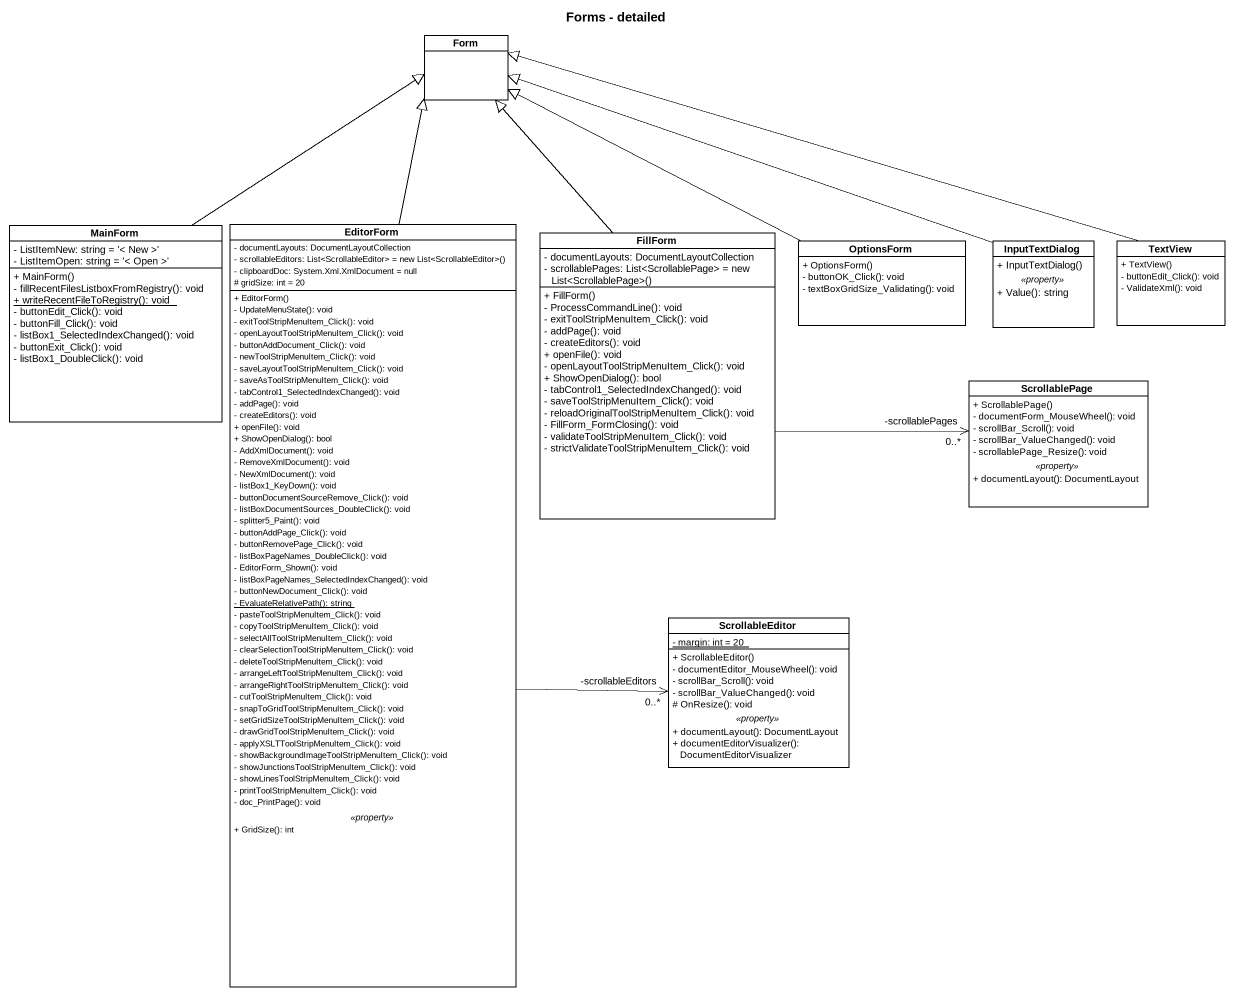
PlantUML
@startuml
title Forms - detailed
hide circle
hide empty members
skinparam classAttributeIconSize 0
class Form
class MainForm {
  - ListItemNew: string = '< New >'
  - ListItemOpen: string = '< Open >'
  + MainForm()
  - fillRecentFilesListboxFromRegistry(): void
  {static} + writeRecentFileToRegistry(): void
  - buttonEdit_Click(): void
  - buttonFill_Click(): void
  - listBox1_SelectedIndexChanged(): void
  - buttonExit_Click(): void
  - listBox1_DoubleClick(): void
}
class EditorForm {
  - documentLayouts: DocumentLayoutCollection
  {field} - scrollableEditors: List<ScrollableEditor> = new List<ScrollableEditor>()
  - clipboardDoc: System.Xml.XmlDocument = null
  # gridSize: int = 20
  --
  + EditorForm()
  - UpdateMenuState(): void
  - exitToolStripMenuItem_Click(): void
  - openLayoutToolStripMenuItem_Click(): void
  - buttonAddDocument_Click(): void
  - newToolStripMenuItem_Click(): void
  - saveLayoutToolStripMenuItem_Click(): void
  - saveAsToolStripMenuItem_Click(): void
  - tabControl1_SelectedIndexChanged(): void
  - addPage(): void
  - createEditors(): void
  + openFile(): void
  + ShowOpenDialog(): bool
  - AddXmlDocument(): void
  - RemoveXmlDocument(): void
  - NewXmlDocument(): void
  - listBox1_KeyDown(): void
  - buttonDocumentSourceRemove_Click(): void
  - listBoxDocumentSources_DoubleClick(): void
  - splitter5_Paint(): void
  - buttonAddPage_Click(): void
  - buttonRemovePage_Click(): void
  - listBoxPageNames_DoubleClick(): void
  - EditorForm_Shown(): void
  - listBoxPageNames_SelectedIndexChanged(): void
  - buttonNewDocument_Click(): void
  {static} - EvaluateRelativePath(): string
  - pasteToolStripMenuItem_Click(): void
  - copyToolStripMenuItem_Click(): void
  - selectAllToolStripMenuItem_Click(): void
  - clearSelectionToolStripMenuItem_Click(): void
  - deleteToolStripMenuItem_Click(): void
  - arrangeLeftToolStripMenuItem_Click(): void
  - arrangeRightToolStripMenuItem_Click(): void
  - cutToolStripMenuItem_Click(): void
  - snapToGridToolStripMenuItem_Click(): void
  - setGridSizeToolStripMenuItem_Click(): void
  - drawGridToolStripMenuItem_Click(): void
  - applyXSLTToolStripMenuItem_Click(): void
  - showBackgroundImageToolStripMenuItem_Click(): void
  - showJunctionsToolStripMenuItem_Click(): void
  - showLinesToolStripMenuItem_Click(): void
  - printToolStripMenuItem_Click(): void
  - doc_PrintPage(): void
  .. <<property>> ..
  + GridSize(): int
}
class FillForm {
  - documentLayouts: DocumentLayoutCollection
  {field} - scrollablePages: List<ScrollablePage> = new List<ScrollablePage>()
  + FillForm()
  - ProcessCommandLine(): void
  - exitToolStripMenuItem_Click(): void
  - addPage(): void
  - createEditors(): void
  + openFile(): void
  - openLayoutToolStripMenuItem_Click(): void
  + ShowOpenDialog(): bool
  - tabControl1_SelectedIndexChanged(): void
  - saveToolStripMenuItem_Click(): void
  - reloadOriginalToolStripMenuItem_Click(): void
  - FillForm_FormClosing(): void
  - validateToolStripMenuItem_Click(): void
  - strictValidateToolStripMenuItem_Click(): void
}
class OptionsForm {
  + OptionsForm()
  - buttonOK_Click(): void
  - textBoxGridSize_Validating(): void
}
class InputTextDialog {
  + InputTextDialog()
  .. <<property>> ..
  + Value(): string
}
class TextView {
  + TextView()
  - buttonEdit_Click(): void
  - ValidateXml(): void
}
class ScrollablePage {
  + ScrollablePage()
  - documentForm_MouseWheel(): void
  - scrollBar_Scroll(): void
  - scrollBar_ValueChanged(): void
  - scrollablePage_Resize(): void
  .. <<property>> ..
  + documentLayout(): DocumentLayout
}
class ScrollableEditor {
  {static} - margin: int = 20
  --
  + ScrollableEditor()
  - documentEditor_MouseWheel(): void
  - scrollBar_Scroll(): void
  - scrollBar_ValueChanged(): void
  # OnResize(): void
  .. <<property>> ..
  + documentLayout(): DocumentLayout
  + documentEditorVisualizer(): DocumentEditorVisualizer
}
MainForm -up-|> Form
EditorForm -up-|> Form
EditorForm -right-> "-scrollableEditors\n0..*" ScrollableEditor
FillForm -up-|> Form
FillForm -right-> "-scrollablePages\n0..*" ScrollablePage
OptionsForm -left-|> Form
InputTextDialog -left-|> Form
TextView -left-|> Form
@enduml
